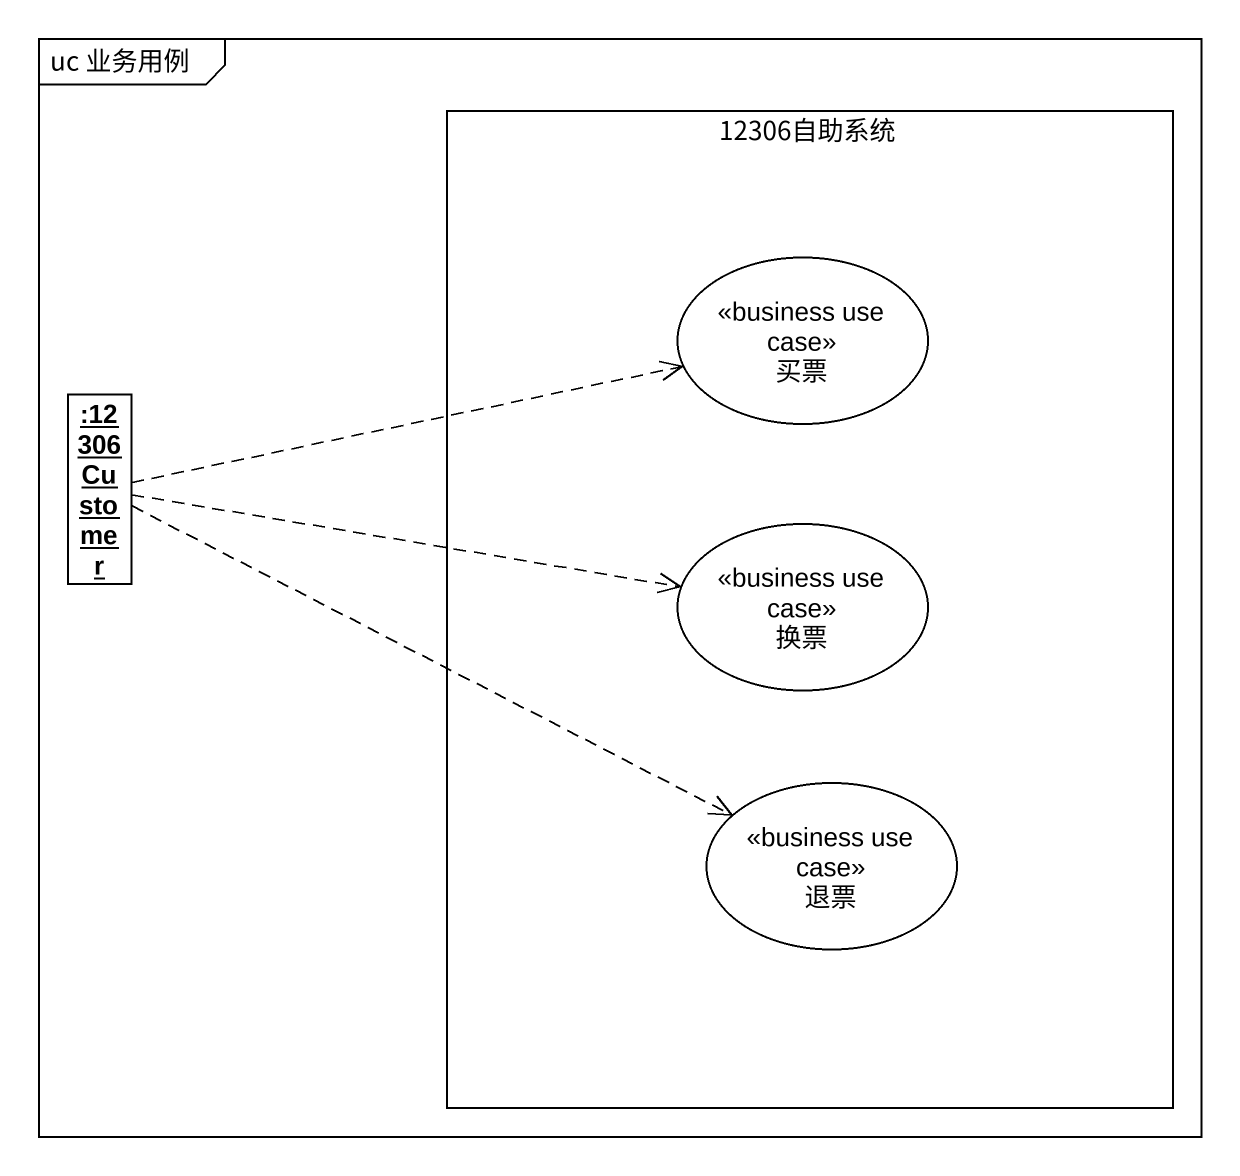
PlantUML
@startuml
mainframe uc 业务用例
allowmixing
hide circle
hide empty members
rectangle "12306自助系统" as r12306自助系统 {
  usecase 买票 <<business use case>>
  usecase 换票 <<business use case>>
  usecase 退票 <<business use case>>
}
object ":12306Customer" as o12306Customer
o12306Customer .right.> 买票
o12306Customer .right.> 换票
o12306Customer .right.> 退票
@enduml
